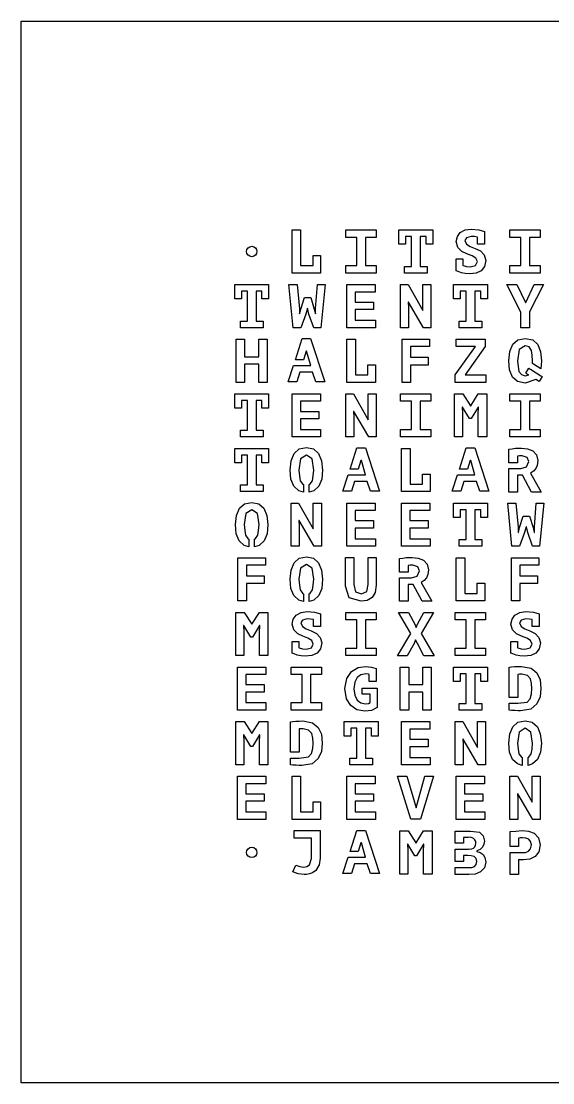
# Model space of a CAD drawing. Extents: x 8 to 20.8, y 5.7 to 18.5.
# Drawn here: x 8.02 to 14.4, y 5.72 to 18.47 of the extents above; entities that cross this region are included whole.
import ezdxf

# ---------------------------------------------------------------- set-up
doc = ezdxf.new("R2010")
doc.units = 0
doc.layers.add('LETTERS', color=5, linetype='CONTINUOUS')

msp = doc.modelspace()

# ---------------------------------------------------------------- linework, layer by layer
at = {"layer": 'LETTERS'}
for p, q in [((8.024, 8.815), (8.024, 18.471)), ((8.024, 18.471), (20.774, 18.471)), ((11.275, 15.445), (11.275, 15.964)), ((11.275, 15.964), (11.377, 15.964)), ((11.377, 15.964), (11.377, 15.535)), ((11.92, 15.874), (11.92, 15.964)), ((11.92, 15.964), (12.285, 15.964)), ((12.285, 15.964), (12.285, 15.874)), ((12.555, 15.791), (12.555, 15.964)), ((12.555, 15.964), (12.962, 15.964)), ((12.962, 15.964), (12.962, 15.791)), ((13.293, 15.932), (13.351, 15.964)), ((13.351, 15.964), (13.424, 15.973)), ((13.424, 15.973), (13.514, 15.967)), ((13.514, 15.967), (13.584, 15.944)), ((13.584, 15.944), (13.584, 15.794)), ((13.889, 15.874), (13.889, 15.964)), ((13.889, 15.964), (14.253, 15.964)), ((14.253, 15.964), (14.253, 15.874)), ((12.051, 15.874), (11.92, 15.874)), ((12.051, 15.535), (12.051, 15.874)), ((12.285, 15.874), (12.154, 15.874)), ((12.154, 15.874), (12.154, 15.535)), ((12.709, 15.884), (12.635, 15.884)), ((12.635, 15.884), (12.635, 15.791)), ((12.709, 15.525), (12.709, 15.884)), ((12.882, 15.884), (12.811, 15.884)), ((12.811, 15.884), (12.811, 15.525)), ((12.882, 15.791), (12.882, 15.884)), ((13.245, 15.823), (13.258, 15.884)), ((13.264, 15.753), (13.245, 15.823)), ((13.258, 15.884), (13.293, 15.932)), ((13.367, 15.871), (13.348, 15.836)), ((13.348, 15.836), (13.367, 15.794)), ((13.424, 15.887), (13.367, 15.871)), ((13.463, 15.884), (13.424, 15.887)), ((13.498, 15.877), (13.463, 15.884)), ((13.501, 15.877), (13.498, 15.877)), ((13.501, 15.794), (13.501, 15.877)), ((14.02, 15.874), (13.889, 15.874)), ((14.02, 15.535), (14.02, 15.874)), ((14.253, 15.874), (14.122, 15.874)), ((14.122, 15.874), (14.122, 15.535)), ((12.635, 15.791), (12.555, 15.791)), ((12.962, 15.791), (12.882, 15.791)), ((13.312, 15.705), (13.264, 15.753)), ((13.373, 15.676), (13.312, 15.705)), ((13.367, 15.794), (13.412, 15.765)), ((13.412, 15.765), (13.472, 15.74)), ((13.472, 15.74), (13.536, 15.711)), ((13.584, 15.794), (13.501, 15.794)), ((13.536, 15.711), (13.581, 15.663)), ((11.528, 15.535), (11.528, 15.657)), ((11.528, 15.657), (11.617, 15.657)), ((11.617, 15.657), (11.617, 15.445)), ((13.245, 15.474), (13.245, 15.615)), ((13.245, 15.615), (13.325, 15.615)), ((13.325, 15.615), (13.325, 15.541)), ((13.434, 15.653), (13.373, 15.676)), ((13.479, 15.625), (13.434, 15.653)), ((13.476, 15.538), (13.498, 15.583)), ((13.498, 15.583), (13.479, 15.625)), ((13.581, 15.663), (13.6, 15.596)), ((13.6, 15.596), (13.584, 15.525)), ((11.617, 15.445), (11.275, 15.445)), ((11.377, 15.535), (11.528, 15.535)), ((11.92, 15.445), (11.92, 15.535)), ((11.92, 15.535), (12.051, 15.535)), ((12.285, 15.445), (11.92, 15.445)), ((12.154, 15.535), (12.285, 15.535)), ((12.285, 15.535), (12.285, 15.445)), ((12.623, 15.445), (12.623, 15.525)), ((12.623, 15.525), (12.709, 15.525)), ((12.895, 15.445), (12.623, 15.445)), ((12.811, 15.525), (12.895, 15.525)), ((12.895, 15.525), (12.895, 15.445)), ((13.268, 15.465), (13.245, 15.474)), ((13.306, 15.449), (13.268, 15.465)), ((13.351, 15.442), (13.306, 15.449)), ((13.325, 15.541), (13.328, 15.538)), ((13.328, 15.538), (13.367, 15.525)), ((13.402, 15.436), (13.351, 15.442)), ((13.367, 15.525), (13.412, 15.522)), ((13.482, 15.445), (13.402, 15.436)), ((13.412, 15.522), (13.476, 15.538)), ((13.543, 15.474), (13.482, 15.445)), ((13.584, 15.525), (13.543, 15.474)), ((13.889, 15.445), (13.889, 15.535)), ((13.889, 15.535), (14.02, 15.535)), ((14.253, 15.445), (13.889, 15.445)), ((14.122, 15.535), (14.253, 15.535)), ((14.253, 15.535), (14.253, 15.445)), ((10.587, 15.135), (10.587, 15.307)), ((10.587, 15.307), (10.993, 15.307)), ((10.993, 15.307), (10.993, 15.135)), ((11.288, 14.789), (11.237, 15.307)), ((11.237, 15.307), (11.336, 15.307)), ((11.336, 15.307), (11.362, 15.016)), ((11.557, 15.02), (11.579, 15.307)), ((11.579, 15.307), (11.672, 15.307)), ((11.672, 15.307), (11.618, 14.789)), ((11.931, 14.789), (11.931, 15.307)), ((11.931, 15.307), (12.27, 15.307)), ((12.27, 15.307), (12.27, 15.218)), ((12.576, 15.307), (12.666, 15.307)), ((12.576, 14.789), (12.576, 15.307)), ((12.666, 15.307), (12.842, 14.996)), ((12.842, 15.052), (12.842, 15.307)), ((12.842, 15.307), (12.941, 15.307)), ((12.941, 15.307), (12.941, 14.789)), ((13.212, 15.135), (13.212, 15.307)), ((13.212, 15.307), (13.618, 15.307)), ((13.618, 15.307), (13.618, 15.135)), ((14.021, 14.978), (13.852, 15.307)), ((13.852, 15.307), (13.973, 15.307)), ((13.973, 15.307), (14.076, 15.093)), ((14.079, 15.093), (14.181, 15.307)), ((14.29, 15.307), (14.124, 14.981)), ((14.181, 15.307), (14.29, 15.307)), ((10.74, 15.228), (10.667, 15.228)), ((10.667, 15.228), (10.667, 15.135)), ((10.74, 14.869), (10.74, 15.228)), ((10.913, 15.228), (10.843, 15.228)), ((10.843, 15.228), (10.843, 14.869)), ((10.913, 15.135), (10.913, 15.228)), ((12.27, 15.218), (12.03, 15.218)), ((12.03, 15.218), (12.03, 15.096)), ((13.365, 15.228), (13.292, 15.228)), ((13.292, 15.228), (13.292, 15.135)), ((13.365, 14.869), (13.365, 15.228)), ((13.538, 15.228), (13.468, 15.228)), ((13.468, 15.228), (13.468, 14.869)), ((13.538, 15.135), (13.538, 15.228)), ((10.667, 15.135), (10.587, 15.135)), ((10.993, 15.135), (10.913, 15.135)), ((11.378, 15.013), (11.423, 15.151)), ((11.423, 15.151), (11.499, 15.151)), ((11.499, 15.151), (11.541, 15.013)), ((12.03, 15.096), (12.251, 15.096)), ((12.251, 15.096), (12.251, 15.007)), ((12.672, 15.096), (12.669, 15.096)), ((12.669, 15.096), (12.672, 15.032)), ((12.851, 14.789), (12.672, 15.096)), ((12.842, 14.996), (12.842, 15.052)), ((13.292, 15.135), (13.212, 15.135)), ((13.618, 15.135), (13.538, 15.135)), ((14.076, 15.093), (14.079, 15.093)), ((11.362, 15.016), (11.362, 14.956)), ((11.362, 14.956), (11.365, 14.956)), ((11.365, 14.956), (11.378, 15.013)), ((11.439, 14.952), (11.378, 14.789)), ((11.458, 15.023), (11.439, 14.952)), ((11.461, 15.023), (11.458, 15.023)), ((11.477, 14.952), (11.461, 15.023)), ((11.535, 14.789), (11.477, 14.952)), ((11.541, 15.013), (11.554, 14.956)), ((11.554, 14.956), (11.557, 14.956)), ((11.557, 14.956), (11.557, 15.02)), ((12.251, 15.007), (12.03, 15.007)), ((12.03, 15.007), (12.03, 14.879)), ((12.672, 15.032), (12.672, 14.789)), ((14.021, 14.789), (14.021, 14.978)), ((14.124, 14.981), (14.124, 14.789)), ((10.654, 14.789), (10.654, 14.869)), ((10.654, 14.869), (10.74, 14.869)), ((10.843, 14.869), (10.926, 14.869)), ((10.926, 14.869), (10.926, 14.789)), ((12.03, 14.879), (12.274, 14.879)), ((12.274, 14.879), (12.274, 14.789)), ((13.279, 14.789), (13.279, 14.869)), ((13.279, 14.869), (13.365, 14.869)), ((13.468, 14.869), (13.551, 14.869)), ((13.551, 14.869), (13.551, 14.789)), ((10.926, 14.789), (10.654, 14.789)), ((11.378, 14.789), (11.288, 14.789)), ((11.618, 14.789), (11.535, 14.789)), ((12.274, 14.789), (11.931, 14.789)), ((12.672, 14.789), (12.576, 14.789)), ((12.941, 14.789), (12.851, 14.789)), ((13.551, 14.789), (13.279, 14.789)), ((14.124, 14.789), (14.021, 14.789)), ((10.603, 14.133), (10.603, 14.651)), ((10.603, 14.651), (10.705, 14.651)), ((10.705, 14.651), (10.705, 14.44)), ((10.875, 14.44), (10.875, 14.651)), ((10.875, 14.651), (10.974, 14.651)), ((10.974, 14.651), (10.974, 14.133)), ((11.314, 14.405), (11.395, 14.658)), ((11.395, 14.658), (11.497, 14.658)), ((11.497, 14.658), (11.667, 14.14)), ((11.931, 14.133), (11.931, 14.651)), ((11.931, 14.651), (12.034, 14.651)), ((12.034, 14.651), (12.034, 14.223)), ((12.594, 14.133), (12.594, 14.651)), ((12.594, 14.651), (12.923, 14.651)), ((12.923, 14.562), (12.696, 14.562)), ((12.696, 14.562), (12.696, 14.434)), ((12.923, 14.651), (12.923, 14.562)), ((13.231, 14.223), (13.474, 14.562)), ((13.244, 14.562), (13.244, 14.651)), ((13.244, 14.651), (13.592, 14.651)), ((13.474, 14.562), (13.244, 14.562)), ((13.592, 14.562), (13.352, 14.223)), ((13.592, 14.651), (13.592, 14.562)), ((13.889, 14.504), (13.924, 14.591)), ((13.924, 14.591), (13.985, 14.645)), ((13.985, 14.645), (14.071, 14.661)), ((14.071, 14.571), (14.001, 14.527)), ((14.071, 14.661), (14.164, 14.642)), ((14.119, 14.559), (14.071, 14.571)), ((14.148, 14.517), (14.119, 14.559)), ((14.164, 14.642), (14.224, 14.587)), ((14.224, 14.587), (14.256, 14.501)), ((10.705, 14.44), (10.875, 14.44)), ((11.443, 14.507), (11.411, 14.405)), ((11.449, 14.507), (11.443, 14.507)), ((11.501, 14.335), (11.449, 14.507)), ((12.696, 14.434), (12.907, 14.434)), ((12.907, 14.434), (12.907, 14.341)), ((13.876, 14.392), (13.889, 14.504)), ((14.001, 14.527), (13.981, 14.392)), ((14.157, 14.459), (14.148, 14.517)), ((14.16, 14.392), (14.157, 14.459)), ((14.256, 14.501), (14.269, 14.392)), ((10.875, 14.351), (10.705, 14.351)), ((10.705, 14.351), (10.705, 14.133)), ((10.875, 14.133), (10.875, 14.351)), ((11.229, 14.14), (11.291, 14.335)), ((11.291, 14.335), (11.389, 14.335)), ((11.411, 14.405), (11.314, 14.405)), ((11.389, 14.335), (11.501, 14.335)), ((12.184, 14.223), (12.184, 14.344)), ((12.184, 14.344), (12.274, 14.344)), ((12.274, 14.344), (12.274, 14.133)), ((12.907, 14.341), (12.696, 14.341)), ((12.696, 14.341), (12.696, 14.133)), ((13.885, 14.283), (13.876, 14.392)), ((13.921, 14.197), (13.885, 14.283)), ((13.981, 14.392), (13.988, 14.322)), ((13.988, 14.322), (13.997, 14.264)), ((14.079, 14.243), (14.117, 14.303)), ((14.117, 14.303), (14.125, 14.297)), ((14.125, 14.297), (14.134, 14.292)), ((14.134, 14.292), (14.259, 14.213)), ((14.16, 14.358), (14.16, 14.392)), ((14.171, 14.351), (14.16, 14.358)), ((14.261, 14.295), (14.171, 14.351)), ((14.269, 14.392), (14.261, 14.295)), ((11.366, 14.255), (11.331, 14.14)), ((11.52, 14.255), (11.366, 14.255)), ((11.558, 14.14), (11.52, 14.255)), ((12.034, 14.223), (12.184, 14.223)), ((13.231, 14.133), (13.231, 14.223)), ((13.352, 14.223), (13.599, 14.223)), ((13.599, 14.223), (13.599, 14.133)), ((13.981, 14.143), (13.921, 14.197)), ((13.997, 14.264), (14.026, 14.226)), ((14.026, 14.226), (14.071, 14.213)), ((14.071, 14.213), (14.114, 14.222)), ((14.199, 14.168), (14.071, 14.124)), ((14.088, 14.238), (14.079, 14.243)), ((14.096, 14.233), (14.088, 14.238)), ((14.114, 14.222), (14.096, 14.233)), ((14.221, 14.154), (14.199, 14.168)), ((14.23, 14.149), (14.221, 14.154)), ((14.276, 14.202), (14.238, 14.143)), ((14.259, 14.213), (14.267, 14.208)), ((14.267, 14.208), (14.276, 14.202)), ((10.705, 14.133), (10.603, 14.133)), ((10.974, 14.133), (10.875, 14.133)), ((11.331, 14.14), (11.229, 14.14)), ((11.667, 14.14), (11.558, 14.14)), ((12.274, 14.133), (11.931, 14.133)), ((12.696, 14.133), (12.594, 14.133)), ((13.599, 14.133), (13.231, 14.133)), ((14.071, 14.124), (13.981, 14.143)), ((14.238, 14.143), (14.23, 14.149)), ((10.587, 13.822), (10.587, 13.995)), ((10.587, 13.995), (10.993, 13.995)), ((10.74, 13.915), (10.667, 13.915)), ((10.667, 13.915), (10.667, 13.822)), ((10.74, 13.557), (10.74, 13.915)), ((10.913, 13.915), (10.843, 13.915)), ((10.843, 13.915), (10.843, 13.557)), ((10.913, 13.822), (10.913, 13.915)), ((10.993, 13.995), (10.993, 13.822)), ((11.275, 13.477), (11.275, 13.995)), ((11.275, 13.995), (11.614, 13.995)), ((11.614, 13.906), (11.374, 13.906)), ((11.374, 13.906), (11.374, 13.784)), ((11.614, 13.995), (11.614, 13.906)), ((11.92, 13.995), (12.01, 13.995)), ((11.92, 13.477), (11.92, 13.995)), ((12.01, 13.995), (12.186, 13.684)), ((12.186, 13.739), (12.186, 13.995)), ((12.186, 13.995), (12.285, 13.995)), ((12.285, 13.995), (12.285, 13.477)), ((12.576, 13.906), (12.576, 13.995)), ((12.576, 13.995), (12.941, 13.995)), ((12.707, 13.906), (12.576, 13.906)), ((12.707, 13.566), (12.707, 13.906)), ((12.941, 13.906), (12.81, 13.906)), ((12.81, 13.906), (12.81, 13.566)), ((12.941, 13.995), (12.941, 13.906)), ((13.223, 13.477), (13.223, 13.995)), ((13.223, 13.995), (13.325, 13.995)), ((13.325, 13.995), (13.415, 13.851)), ((13.418, 13.851), (13.508, 13.995)), ((13.508, 13.995), (13.61, 13.995)), ((13.61, 13.995), (13.61, 13.477)), ((13.889, 13.906), (13.889, 13.995)), ((13.889, 13.995), (14.253, 13.995)), ((14.02, 13.906), (13.889, 13.906)), ((14.02, 13.566), (14.02, 13.906)), ((14.253, 13.906), (14.122, 13.906)), ((14.122, 13.906), (14.122, 13.566)), ((14.253, 13.995), (14.253, 13.906)), ((10.667, 13.822), (10.587, 13.822)), ((10.993, 13.822), (10.913, 13.822)), ((11.374, 13.784), (11.595, 13.784)), ((11.595, 13.784), (11.595, 13.694)), ((12.016, 13.784), (12.013, 13.784)), ((12.013, 13.784), (12.016, 13.72)), ((12.195, 13.477), (12.016, 13.784)), ((13.319, 13.835), (13.316, 13.835)), ((13.316, 13.835), (13.319, 13.762)), ((13.405, 13.698), (13.319, 13.835)), ((13.415, 13.851), (13.418, 13.851)), ((13.508, 13.835), (13.424, 13.698)), ((13.508, 13.752), (13.511, 13.835)), ((13.511, 13.835), (13.508, 13.835)), ((11.595, 13.694), (11.374, 13.694)), ((11.374, 13.694), (11.374, 13.566)), ((12.016, 13.72), (12.016, 13.477)), ((12.186, 13.684), (12.186, 13.739)), ((13.319, 13.762), (13.319, 13.477)), ((13.424, 13.698), (13.405, 13.698)), ((13.508, 13.477), (13.508, 13.752)), ((10.654, 13.477), (10.654, 13.557)), ((10.654, 13.557), (10.74, 13.557)), ((10.843, 13.557), (10.926, 13.557)), ((10.926, 13.557), (10.926, 13.477)), ((11.374, 13.566), (11.617, 13.566)), ((11.617, 13.566), (11.617, 13.477)), ((12.576, 13.477), (12.576, 13.566)), ((12.576, 13.566), (12.707, 13.566)), ((12.81, 13.566), (12.941, 13.566)), ((12.941, 13.566), (12.941, 13.477)), ((13.889, 13.477), (13.889, 13.566)), ((13.889, 13.566), (14.02, 13.566)), ((14.122, 13.566), (14.253, 13.566)), ((14.253, 13.566), (14.253, 13.477)), ((10.926, 13.477), (10.654, 13.477)), ((11.617, 13.477), (11.275, 13.477)), ((12.016, 13.477), (11.92, 13.477)), ((12.285, 13.477), (12.195, 13.477)), ((12.941, 13.477), (12.576, 13.477)), ((13.319, 13.477), (13.223, 13.477)), ((13.61, 13.477), (13.508, 13.477)), ((14.253, 13.477), (13.889, 13.477)), ((10.587, 13.166), (10.587, 13.339)), ((10.587, 13.339), (10.993, 13.339)), ((10.993, 13.339), (10.993, 13.166)), ((11.264, 13.192), (11.299, 13.278)), ((11.299, 13.278), (11.36, 13.333)), ((11.36, 13.333), (11.446, 13.349)), ((11.446, 13.349), (11.533, 13.333)), ((11.533, 13.333), (11.593, 13.278)), ((11.593, 13.278), (11.629, 13.192)), ((11.97, 13.092), (12.051, 13.345)), ((12.051, 13.345), (12.154, 13.345)), ((12.154, 13.345), (12.323, 12.827)), ((12.587, 12.821), (12.587, 13.339)), ((12.587, 13.339), (12.69, 13.339)), ((12.69, 13.339), (12.69, 12.91)), ((13.282, 13.092), (13.364, 13.345)), ((13.364, 13.345), (13.466, 13.345)), ((13.466, 13.345), (13.635, 12.827)), ((13.877, 13.331), (13.916, 13.334)), ((13.877, 13.167), (13.877, 13.331)), ((13.916, 13.334), (13.954, 13.341)), ((13.954, 13.341), (13.993, 13.341)), ((13.993, 13.341), (14.028, 13.344)), ((14.028, 13.344), (14.098, 13.334)), ((14.098, 13.334), (14.162, 13.312)), ((14.162, 13.312), (14.207, 13.264)), ((14.207, 13.264), (14.223, 13.193)), ((10.667, 13.166), (10.587, 13.166)), ((10.74, 13.259), (10.667, 13.259)), ((10.667, 13.259), (10.667, 13.166)), ((10.74, 12.901), (10.74, 13.259)), ((10.913, 13.259), (10.843, 13.259)), ((10.843, 13.259), (10.843, 12.901)), ((10.913, 13.166), (10.913, 13.259)), ((10.993, 13.166), (10.913, 13.166)), ((11.251, 13.08), (11.264, 13.192)), ((11.376, 13.214), (11.357, 13.08)), ((11.446, 13.259), (11.376, 13.214)), ((11.517, 13.214), (11.446, 13.259)), ((11.536, 13.08), (11.517, 13.214)), ((11.629, 13.192), (11.641, 13.08)), ((12.099, 13.195), (12.067, 13.092)), ((12.106, 13.195), (12.099, 13.195)), ((12.157, 13.022), (12.106, 13.195)), ((13.412, 13.195), (13.379, 13.092)), ((13.418, 13.195), (13.412, 13.195)), ((13.469, 13.022), (13.418, 13.195)), ((13.98, 13.167), (13.877, 13.167)), ((14.005, 13.251), (13.98, 13.248)), ((13.98, 13.248), (13.98, 13.167)), ((14.034, 13.251), (14.005, 13.251)), ((14.095, 13.232), (14.034, 13.251)), ((14.089, 13.117), (14.117, 13.181)), ((14.117, 13.181), (14.095, 13.232)), ((14.216, 13.136), (14.2, 13.097)), ((14.223, 13.193), (14.216, 13.136)), ((11.261, 12.971), (11.251, 13.08)), ((11.357, 13.08), (11.363, 13.009)), ((11.363, 13.009), (11.373, 12.952)), ((11.52, 12.952), (11.529, 13.009)), ((11.529, 13.009), (11.536, 13.08)), ((11.641, 13.08), (11.632, 12.971)), ((11.885, 12.827), (11.948, 13.022)), ((11.948, 13.022), (12.045, 13.022)), ((12.067, 13.092), (11.97, 13.092)), ((12.045, 13.022), (12.157, 13.022)), ((12.84, 12.91), (12.84, 13.032)), ((12.84, 13.032), (12.93, 13.032)), ((12.93, 13.032), (12.93, 12.821)), ((13.197, 12.827), (13.26, 13.022)), ((13.26, 13.022), (13.357, 13.022)), ((13.379, 13.092), (13.282, 13.092)), ((13.357, 13.022), (13.469, 13.022)), ((13.877, 12.816), (13.877, 13.097)), ((13.877, 13.097), (13.98, 13.097)), ((13.98, 13.097), (14.021, 13.097)), ((14.041, 13.017), (13.98, 13.017)), ((13.98, 13.017), (13.98, 12.816)), ((14.021, 13.097), (14.089, 13.117)), ((14.146, 12.816), (14.041, 13.017)), ((14.172, 13.065), (14.136, 13.043)), ((14.136, 13.043), (14.264, 12.816)), ((14.2, 13.097), (14.172, 13.065)), ((10.654, 12.821), (10.654, 12.901)), ((10.654, 12.901), (10.74, 12.901)), ((10.843, 12.901), (10.926, 12.901)), ((10.926, 12.901), (10.926, 12.821)), ((11.296, 12.885), (11.261, 12.971)), ((11.357, 12.83), (11.296, 12.885)), ((11.373, 12.952), (11.401, 12.914)), ((11.401, 12.914), (11.411, 12.907)), ((11.411, 12.907), (11.411, 12.814)), ((11.481, 12.907), (11.491, 12.914)), ((11.481, 12.814), (11.481, 12.907)), ((11.491, 12.914), (11.52, 12.952)), ((11.597, 12.885), (11.536, 12.83)), ((11.632, 12.971), (11.597, 12.885)), ((12.022, 12.942), (11.987, 12.827)), ((12.176, 12.942), (12.022, 12.942)), ((12.214, 12.827), (12.176, 12.942)), ((12.69, 12.91), (12.84, 12.91)), ((13.335, 12.942), (13.3, 12.827)), ((13.488, 12.942), (13.335, 12.942)), ((13.527, 12.827), (13.488, 12.942)), ((10.926, 12.821), (10.654, 12.821)), ((11.411, 12.814), (11.357, 12.83)), ((11.536, 12.83), (11.481, 12.814)), ((11.987, 12.827), (11.885, 12.827)), ((12.323, 12.827), (12.214, 12.827)), ((12.93, 12.821), (12.587, 12.821)), ((13.3, 12.827), (13.197, 12.827)), ((13.635, 12.827), (13.527, 12.827)), ((13.98, 12.816), (13.877, 12.816)), ((14.264, 12.816), (14.146, 12.816)), ((10.643, 12.622), (10.704, 12.676)), ((10.704, 12.676), (10.79, 12.692)), ((10.79, 12.692), (10.876, 12.676)), ((10.876, 12.676), (10.937, 12.622)), ((11.264, 12.683), (11.353, 12.683)), ((11.264, 12.165), (11.264, 12.683)), ((11.353, 12.683), (11.529, 12.372)), ((11.529, 12.427), (11.529, 12.683)), ((11.529, 12.683), (11.629, 12.683)), ((11.629, 12.683), (11.629, 12.165)), ((11.931, 12.165), (11.931, 12.683)), ((11.931, 12.683), (12.27, 12.683)), ((12.27, 12.683), (12.27, 12.593)), ((12.587, 12.165), (12.587, 12.683)), ((12.587, 12.683), (12.927, 12.683)), ((12.927, 12.683), (12.927, 12.593)), ((13.212, 12.51), (13.212, 12.683)), ((13.212, 12.683), (13.618, 12.683)), ((13.618, 12.683), (13.618, 12.51)), ((13.913, 12.165), (13.862, 12.683)), ((13.862, 12.683), (13.961, 12.683)), ((13.961, 12.683), (13.987, 12.392)), ((14.182, 12.395), (14.204, 12.683)), ((14.204, 12.683), (14.297, 12.683)), ((14.297, 12.683), (14.242, 12.165)), ((10.595, 12.424), (10.608, 12.536)), ((10.608, 12.536), (10.643, 12.622)), ((10.72, 12.558), (10.701, 12.424)), ((10.79, 12.603), (10.72, 12.558)), ((10.86, 12.558), (10.79, 12.603)), ((10.88, 12.424), (10.86, 12.558)), ((10.937, 12.622), (10.972, 12.536)), ((10.972, 12.536), (10.985, 12.424)), ((12.27, 12.593), (12.03, 12.593)), ((12.03, 12.593), (12.03, 12.472)), ((12.927, 12.593), (12.687, 12.593)), ((12.687, 12.593), (12.687, 12.472)), ((13.292, 12.51), (13.212, 12.51)), ((13.365, 12.603), (13.292, 12.603)), ((13.292, 12.603), (13.292, 12.51)), ((13.365, 12.245), (13.365, 12.603)), ((13.538, 12.603), (13.468, 12.603)), ((13.468, 12.603), (13.468, 12.245)), ((13.538, 12.51), (13.538, 12.603)), ((13.618, 12.51), (13.538, 12.51)), ((14.003, 12.389), (14.047, 12.526)), ((14.047, 12.526), (14.124, 12.526)), ((14.124, 12.526), (14.166, 12.389)), ((10.605, 12.315), (10.595, 12.424)), ((10.701, 12.424), (10.707, 12.353)), ((10.873, 12.353), (10.88, 12.424)), ((10.985, 12.424), (10.976, 12.315)), ((11.36, 12.472), (11.357, 12.472)), ((11.357, 12.472), (11.36, 12.408)), ((11.539, 12.165), (11.36, 12.472)), ((11.36, 12.408), (11.36, 12.165)), ((11.529, 12.372), (11.529, 12.427)), ((12.03, 12.472), (12.251, 12.472)), ((12.251, 12.382), (12.03, 12.382)), ((12.03, 12.382), (12.03, 12.254)), ((12.251, 12.472), (12.251, 12.382)), ((12.687, 12.472), (12.907, 12.472)), ((12.907, 12.382), (12.687, 12.382)), ((12.687, 12.382), (12.687, 12.254)), ((12.907, 12.472), (12.907, 12.382)), ((13.987, 12.392), (13.987, 12.331)), ((13.99, 12.331), (14.003, 12.389)), ((14.083, 12.398), (14.063, 12.328)), ((14.086, 12.398), (14.083, 12.398)), ((14.102, 12.328), (14.086, 12.398)), ((14.166, 12.389), (14.178, 12.331)), ((14.182, 12.331), (14.182, 12.395)), ((10.64, 12.229), (10.605, 12.315)), ((10.707, 12.353), (10.716, 12.296)), ((10.716, 12.296), (10.745, 12.257)), ((10.745, 12.257), (10.755, 12.251)), ((10.755, 12.251), (10.755, 12.157)), ((10.825, 12.251), (10.835, 12.257)), ((10.825, 12.157), (10.825, 12.251)), ((10.835, 12.257), (10.864, 12.296)), ((10.864, 12.296), (10.873, 12.353)), ((10.976, 12.315), (10.94, 12.229)), ((12.03, 12.254), (12.274, 12.254)), ((12.274, 12.254), (12.274, 12.165)), ((12.687, 12.254), (12.93, 12.254)), ((12.93, 12.254), (12.93, 12.165)), ((13.279, 12.165), (13.279, 12.245)), ((13.279, 12.245), (13.365, 12.245)), ((13.468, 12.245), (13.551, 12.245)), ((13.551, 12.245), (13.551, 12.165)), ((13.987, 12.331), (13.99, 12.331)), ((14.063, 12.328), (14.003, 12.165)), ((14.159, 12.165), (14.102, 12.328)), ((14.178, 12.331), (14.182, 12.331)), ((10.701, 12.174), (10.64, 12.229)), ((10.755, 12.157), (10.701, 12.174)), ((10.88, 12.174), (10.825, 12.157)), ((10.94, 12.229), (10.88, 12.174)), ((11.36, 12.165), (11.264, 12.165)), ((11.629, 12.165), (11.539, 12.165)), ((12.274, 12.165), (11.931, 12.165)), ((12.93, 12.165), (12.587, 12.165)), ((13.551, 12.165), (13.279, 12.165)), ((14.003, 12.165), (13.913, 12.165)), ((14.242, 12.165), (14.159, 12.165)), ((10.625, 11.508), (10.625, 12.027)), ((10.625, 12.027), (10.955, 12.027)), ((10.955, 12.027), (10.955, 11.937)), ((11.299, 11.966), (11.36, 12.02)), ((11.36, 12.02), (11.446, 12.036)), ((11.446, 12.036), (11.533, 12.02)), ((11.533, 12.02), (11.593, 11.966)), ((11.914, 11.684), (11.914, 12.03)), ((11.914, 12.03), (12.016, 12.03)), ((12.016, 12.03), (12.016, 11.704)), ((12.189, 11.704), (12.189, 12.03)), ((12.189, 12.03), (12.285, 12.03)), ((12.285, 12.03), (12.285, 11.697)), ((12.565, 12.019), (12.603, 12.022)), ((12.565, 11.855), (12.565, 12.019)), ((12.603, 12.022), (12.642, 12.028)), ((12.642, 12.028), (12.68, 12.028)), ((12.68, 12.028), (12.715, 12.031)), ((12.715, 12.031), (12.786, 12.022)), ((12.786, 12.022), (12.85, 11.999)), ((12.85, 11.999), (12.895, 11.951)), ((13.244, 11.508), (13.244, 12.027)), ((13.244, 12.027), (13.346, 12.027)), ((13.346, 12.027), (13.346, 11.598)), ((13.906, 11.508), (13.906, 12.027)), ((13.906, 12.027), (14.236, 12.027)), ((14.236, 12.027), (14.236, 11.937)), ((10.955, 11.937), (10.728, 11.937)), ((10.728, 11.937), (10.728, 11.809)), ((11.251, 11.768), (11.264, 11.879)), ((11.264, 11.879), (11.299, 11.966)), ((11.376, 11.902), (11.357, 11.768)), ((11.446, 11.947), (11.376, 11.902)), ((11.517, 11.902), (11.446, 11.947)), ((11.536, 11.768), (11.517, 11.902)), ((11.593, 11.966), (11.629, 11.879)), ((11.629, 11.879), (11.641, 11.768)), ((12.693, 11.939), (12.667, 11.935)), ((12.667, 11.935), (12.667, 11.855)), ((12.722, 11.939), (12.693, 11.939)), ((12.783, 11.919), (12.722, 11.939)), ((12.776, 11.804), (12.805, 11.868)), ((12.805, 11.868), (12.783, 11.919)), ((12.895, 11.951), (12.911, 11.881)), ((12.911, 11.881), (12.904, 11.824)), ((14.236, 11.937), (14.009, 11.937)), ((14.009, 11.937), (14.009, 11.809)), ((10.728, 11.809), (10.939, 11.809)), ((10.939, 11.809), (10.939, 11.716)), ((11.261, 11.659), (11.251, 11.768)), ((11.357, 11.768), (11.363, 11.697)), ((11.529, 11.697), (11.536, 11.768)), ((11.641, 11.768), (11.632, 11.659)), ((12.667, 11.855), (12.565, 11.855)), ((12.565, 11.504), (12.565, 11.785)), ((12.565, 11.785), (12.667, 11.785)), ((12.667, 11.785), (12.709, 11.785)), ((12.709, 11.785), (12.776, 11.804)), ((12.859, 11.753), (12.824, 11.731)), ((12.824, 11.731), (12.952, 11.504)), ((12.888, 11.785), (12.859, 11.753)), ((12.904, 11.824), (12.888, 11.785)), ((14.009, 11.809), (14.22, 11.809)), ((14.22, 11.809), (14.22, 11.716)), ((10.939, 11.716), (10.728, 11.716)), ((10.728, 11.716), (10.728, 11.508)), ((11.296, 11.572), (11.261, 11.659)), ((11.363, 11.697), (11.373, 11.64)), ((11.373, 11.64), (11.401, 11.601)), ((11.491, 11.601), (11.52, 11.64)), ((11.52, 11.64), (11.529, 11.697)), ((11.632, 11.659), (11.597, 11.572)), ((11.958, 11.547), (11.914, 11.684)), ((12.016, 11.704), (12.035, 11.617)), ((12.035, 11.617), (12.106, 11.592)), ((12.106, 11.592), (12.17, 11.62)), ((12.17, 11.62), (12.189, 11.704)), ((12.272, 11.611), (12.234, 11.55)), ((12.285, 11.697), (12.272, 11.611)), ((12.728, 11.705), (12.667, 11.705)), ((12.667, 11.705), (12.667, 11.504)), ((12.834, 11.504), (12.728, 11.705)), ((13.496, 11.598), (13.496, 11.72)), ((13.496, 11.72), (13.586, 11.72)), ((13.586, 11.72), (13.586, 11.508)), ((14.22, 11.716), (14.009, 11.716)), ((14.009, 11.716), (14.009, 11.508)), ((10.728, 11.508), (10.625, 11.508)), ((11.357, 11.518), (11.296, 11.572)), ((11.411, 11.501), (11.357, 11.518)), ((11.401, 11.601), (11.411, 11.594)), ((11.411, 11.594), (11.411, 11.501)), ((11.481, 11.594), (11.491, 11.601)), ((11.481, 11.501), (11.481, 11.594)), ((11.536, 11.518), (11.481, 11.501)), ((11.597, 11.572), (11.536, 11.518)), ((12.102, 11.505), (11.958, 11.547)), ((12.176, 11.512), (12.102, 11.505)), ((12.234, 11.55), (12.176, 11.512)), ((12.667, 11.504), (12.565, 11.504)), ((12.952, 11.504), (12.834, 11.504)), ((13.586, 11.508), (13.244, 11.508)), ((13.346, 11.598), (13.496, 11.598)), ((14.009, 11.508), (13.906, 11.508)), ((10.598, 10.852), (10.598, 11.37)), ((10.598, 11.37), (10.701, 11.37)), ((10.701, 11.37), (10.79, 11.227)), ((10.793, 11.227), (10.883, 11.37)), ((10.883, 11.37), (10.985, 11.37)), ((10.985, 11.37), (10.985, 10.852)), ((11.325, 11.338), (11.382, 11.37)), ((11.382, 11.37), (11.456, 11.38)), ((11.456, 11.38), (11.545, 11.374)), ((11.545, 11.374), (11.616, 11.351)), ((11.616, 11.351), (11.616, 11.201)), ((11.92, 11.281), (11.92, 11.37)), ((11.92, 11.37), (12.285, 11.37)), ((12.285, 11.37), (12.285, 11.281)), ((12.699, 11.116), (12.552, 11.368)), ((12.552, 11.368), (12.671, 11.368)), ((12.671, 11.368), (12.747, 11.228)), ((12.779, 11.228), (12.856, 11.368)), ((12.971, 11.368), (12.824, 11.116)), ((12.856, 11.368), (12.971, 11.368)), ((13.232, 11.281), (13.232, 11.37)), ((13.232, 11.37), (13.597, 11.37)), ((13.597, 11.37), (13.597, 11.281)), ((13.949, 11.338), (14.007, 11.37)), ((14.007, 11.37), (14.081, 11.38)), ((14.081, 11.38), (14.17, 11.374)), ((14.17, 11.374), (14.24, 11.351)), ((14.24, 11.351), (14.24, 11.201)), ((10.79, 11.227), (10.793, 11.227)), ((11.277, 11.23), (11.289, 11.29)), ((11.296, 11.159), (11.277, 11.23)), ((11.289, 11.29), (11.325, 11.338)), ((11.398, 11.278), (11.379, 11.243)), ((11.379, 11.243), (11.398, 11.201)), ((11.456, 11.294), (11.398, 11.278)), ((11.494, 11.29), (11.456, 11.294)), ((11.529, 11.284), (11.494, 11.29)), ((11.533, 11.284), (11.529, 11.284)), ((11.533, 11.201), (11.533, 11.284)), ((12.051, 11.281), (11.92, 11.281)), ((12.051, 10.942), (12.051, 11.281)), ((12.285, 11.281), (12.154, 11.281)), ((12.154, 11.281), (12.154, 10.942)), ((12.747, 11.228), (12.763, 11.189)), ((12.763, 11.189), (12.779, 11.228)), ((13.364, 11.281), (13.232, 11.281)), ((13.364, 10.942), (13.364, 11.281)), ((13.597, 11.281), (13.466, 11.281)), ((13.466, 11.281), (13.466, 10.942)), ((13.901, 11.23), (13.914, 11.29)), ((13.921, 11.159), (13.901, 11.23)), ((13.914, 11.29), (13.949, 11.338)), ((14.023, 11.278), (14.004, 11.243)), ((14.004, 11.243), (14.023, 11.201)), ((14.081, 11.294), (14.023, 11.278)), ((14.119, 11.29), (14.081, 11.294)), ((14.154, 11.284), (14.119, 11.29)), ((14.157, 11.284), (14.154, 11.284)), ((14.157, 11.201), (14.157, 11.284)), ((10.694, 11.211), (10.691, 11.211)), ((10.691, 11.211), (10.694, 11.137)), ((10.78, 11.073), (10.694, 11.211)), ((10.694, 11.137), (10.694, 10.852)), ((10.883, 11.211), (10.8, 11.073)), ((10.883, 11.127), (10.886, 11.211)), ((10.886, 11.211), (10.883, 11.211)), ((10.883, 10.852), (10.883, 11.127)), ((11.344, 11.111), (11.296, 11.159)), ((11.405, 11.083), (11.344, 11.111)), ((11.398, 11.201), (11.443, 11.172)), ((11.443, 11.172), (11.504, 11.147)), ((11.504, 11.147), (11.568, 11.118)), ((11.616, 11.201), (11.533, 11.201)), ((11.568, 11.118), (11.613, 11.07)), ((12.539, 10.85), (12.699, 11.116)), ((12.824, 11.116), (12.978, 10.85)), ((13.969, 11.111), (13.921, 11.159)), ((14.029, 11.083), (13.969, 11.111)), ((14.023, 11.201), (14.068, 11.172)), ((14.068, 11.172), (14.128, 11.147)), ((14.128, 11.147), (14.192, 11.118)), ((14.24, 11.201), (14.157, 11.201)), ((14.192, 11.118), (14.237, 11.07)), ((10.8, 11.073), (10.78, 11.073)), ((11.277, 10.881), (11.277, 11.022)), ((11.277, 11.022), (11.357, 11.022)), ((11.357, 11.022), (11.357, 10.948)), ((11.465, 11.06), (11.405, 11.083)), ((11.51, 11.031), (11.465, 11.06)), ((11.507, 10.945), (11.529, 10.99)), ((11.529, 10.99), (11.51, 11.031)), ((11.613, 11.07), (11.632, 11.003)), ((11.632, 11.003), (11.616, 10.932)), ((12.738, 10.997), (12.655, 10.85)), ((12.757, 11.039), (12.738, 10.997)), ((12.779, 10.997), (12.757, 11.039)), ((12.856, 10.85), (12.779, 10.997)), ((13.901, 10.881), (13.901, 11.022)), ((13.901, 11.022), (13.981, 11.022)), ((13.981, 11.022), (13.981, 10.948)), ((14.09, 11.06), (14.029, 11.083)), ((14.135, 11.031), (14.09, 11.06)), ((14.132, 10.945), (14.154, 10.99)), ((14.154, 10.99), (14.135, 11.031)), ((14.237, 11.07), (14.256, 11.003)), ((14.256, 11.003), (14.24, 10.932)), ((10.694, 10.852), (10.598, 10.852)), ((10.985, 10.852), (10.883, 10.852)), ((11.299, 10.871), (11.277, 10.881)), ((11.337, 10.855), (11.299, 10.871)), ((11.382, 10.849), (11.337, 10.855)), ((11.357, 10.948), (11.36, 10.945)), ((11.36, 10.945), (11.398, 10.932)), ((11.433, 10.843), (11.382, 10.849)), ((11.398, 10.932), (11.443, 10.929)), ((11.513, 10.852), (11.433, 10.843)), ((11.443, 10.929), (11.507, 10.945)), ((11.574, 10.881), (11.513, 10.852)), ((11.616, 10.932), (11.574, 10.881)), ((11.92, 10.852), (11.92, 10.942)), ((11.92, 10.942), (12.051, 10.942)), ((12.285, 10.852), (11.92, 10.852)), ((12.154, 10.942), (12.285, 10.942)), ((12.285, 10.942), (12.285, 10.852)), ((12.655, 10.85), (12.539, 10.85)), ((12.978, 10.85), (12.856, 10.85)), ((13.232, 10.852), (13.232, 10.942)), ((13.232, 10.942), (13.364, 10.942)), ((13.597, 10.852), (13.232, 10.852)), ((13.466, 10.942), (13.597, 10.942)), ((13.597, 10.942), (13.597, 10.852)), ((13.924, 10.871), (13.901, 10.881)), ((13.962, 10.855), (13.924, 10.871)), ((14.007, 10.849), (13.962, 10.855)), ((13.981, 10.948), (13.985, 10.945)), ((13.985, 10.945), (14.023, 10.932)), ((14.058, 10.843), (14.007, 10.849)), ((14.023, 10.932), (14.068, 10.929)), ((14.138, 10.852), (14.058, 10.843)), ((14.068, 10.929), (14.132, 10.945)), ((14.199, 10.881), (14.138, 10.852)), ((14.24, 10.932), (14.199, 10.881)), ((10.619, 10.196), (10.619, 10.714)), ((10.619, 10.714), (10.958, 10.714)), ((10.958, 10.714), (10.958, 10.625)), ((11.264, 10.625), (11.264, 10.714)), ((11.264, 10.714), (11.629, 10.714)), ((11.629, 10.714), (11.629, 10.625)), ((12.069, 10.708), (12.155, 10.721)), ((12.155, 10.721), (12.229, 10.714)), ((12.229, 10.714), (12.283, 10.698)), ((12.571, 10.196), (12.571, 10.714)), ((12.571, 10.714), (12.674, 10.714)), ((12.674, 10.714), (12.674, 10.503)), ((12.843, 10.503), (12.843, 10.714)), ((12.843, 10.714), (12.943, 10.714)), ((12.943, 10.714), (12.943, 10.196)), ((13.212, 10.542), (13.212, 10.714)), ((13.212, 10.714), (13.618, 10.714)), ((13.618, 10.714), (13.618, 10.542)), ((13.881, 10.713), (13.906, 10.716)), ((13.881, 10.348), (13.881, 10.713)), ((13.906, 10.716), (13.945, 10.719)), ((13.945, 10.719), (13.986, 10.719)), ((13.986, 10.719), (14.028, 10.722)), ((14.028, 10.722), (14.143, 10.7)), ((10.958, 10.625), (10.718, 10.625)), ((10.718, 10.625), (10.718, 10.503)), ((11.395, 10.625), (11.264, 10.625)), ((11.395, 10.286), (11.395, 10.625)), ((11.629, 10.625), (11.497, 10.625)), ((11.497, 10.625), (11.497, 10.286)), ((11.931, 10.577), (11.989, 10.66)), ((11.989, 10.66), (12.069, 10.708)), ((12.056, 10.59), (12.027, 10.532)), ((12.101, 10.622), (12.056, 10.59)), ((12.158, 10.631), (12.101, 10.622)), ((12.19, 10.628), (12.158, 10.631)), ((12.2, 10.625), (12.19, 10.628)), ((12.2, 10.542), (12.2, 10.625)), ((12.283, 10.698), (12.283, 10.542)), ((13.365, 10.634), (13.292, 10.634)), ((13.292, 10.634), (13.292, 10.542)), ((13.365, 10.276), (13.365, 10.634)), ((13.538, 10.634), (13.468, 10.634)), ((13.468, 10.634), (13.468, 10.276)), ((13.538, 10.542), (13.538, 10.634)), ((14.005, 10.63), (13.983, 10.626)), ((13.983, 10.626), (13.983, 10.348)), ((14.031, 10.63), (14.005, 10.63)), ((14.098, 10.614), (14.031, 10.63)), ((14.136, 10.572), (14.098, 10.614)), ((14.143, 10.7), (14.213, 10.646)), ((14.213, 10.646), (14.252, 10.562)), ((10.718, 10.503), (10.939, 10.503)), ((10.939, 10.503), (10.939, 10.414)), ((11.909, 10.455), (11.931, 10.577)), ((11.928, 10.334), (11.909, 10.455)), ((12.027, 10.532), (12.014, 10.452)), ((12.117, 10.388), (12.117, 10.462)), ((12.117, 10.462), (12.296, 10.462)), ((12.283, 10.542), (12.2, 10.542)), ((12.296, 10.462), (12.296, 10.228)), ((12.674, 10.503), (12.843, 10.503)), ((13.292, 10.542), (13.212, 10.542)), ((13.618, 10.542), (13.538, 10.542)), ((14.149, 10.518), (14.136, 10.572)), ((14.152, 10.457), (14.149, 10.518)), ((14.149, 10.393), (14.152, 10.457)), ((14.252, 10.562), (14.261, 10.457)), ((14.261, 10.457), (14.252, 10.358)), ((10.939, 10.414), (10.718, 10.414)), ((10.718, 10.414), (10.718, 10.286)), ((11.979, 10.25), (11.928, 10.334)), ((12.014, 10.452), (12.027, 10.375)), ((12.027, 10.375), (12.056, 10.318)), ((12.213, 10.388), (12.117, 10.388)), ((12.213, 10.286), (12.213, 10.388)), ((12.843, 10.414), (12.674, 10.414)), ((12.674, 10.414), (12.674, 10.196)), ((12.843, 10.196), (12.843, 10.414)), ((13.983, 10.348), (13.881, 10.348)), ((14.095, 10.29), (14.133, 10.332)), ((14.133, 10.332), (14.149, 10.393)), ((14.252, 10.358), (14.213, 10.271)), ((10.718, 10.286), (10.961, 10.286)), ((10.961, 10.286), (10.961, 10.196)), ((11.264, 10.196), (11.264, 10.286)), ((11.264, 10.286), (11.395, 10.286)), ((11.497, 10.286), (11.629, 10.286)), ((11.629, 10.286), (11.629, 10.196)), ((12.053, 10.199), (11.979, 10.25)), ((12.056, 10.318), (12.101, 10.282)), ((12.101, 10.282), (12.155, 10.273)), ((12.155, 10.273), (12.19, 10.276)), ((12.19, 10.276), (12.213, 10.286)), ((12.296, 10.228), (12.229, 10.193)), ((13.279, 10.196), (13.279, 10.276)), ((13.279, 10.276), (13.365, 10.276)), ((13.468, 10.276), (13.551, 10.276)), ((13.551, 10.276), (13.551, 10.196)), ((13.881, 10.194), (13.881, 10.278)), ((13.881, 10.278), (13.983, 10.278)), ((13.983, 10.278), (14.095, 10.29)), ((14.14, 10.207), (14.015, 10.188)), ((14.213, 10.271), (14.14, 10.207)), ((10.961, 10.196), (10.619, 10.196)), ((11.629, 10.196), (11.264, 10.196)), ((12.146, 10.183), (12.053, 10.199)), ((12.229, 10.193), (12.146, 10.183)), ((12.674, 10.196), (12.571, 10.196)), ((12.943, 10.196), (12.843, 10.196)), ((13.551, 10.196), (13.279, 10.196)), ((13.909, 10.191), (13.881, 10.194)), ((13.948, 10.191), (13.909, 10.191)), ((13.986, 10.188), (13.948, 10.191)), ((14.015, 10.188), (13.986, 10.188)), ((10.598, 9.54), (10.598, 10.058)), ((10.598, 10.058), (10.701, 10.058)), ((10.701, 10.058), (10.79, 9.914)), ((10.793, 9.914), (10.883, 10.058)), ((10.883, 10.058), (10.985, 10.058)), ((10.985, 10.058), (10.985, 9.54)), ((11.256, 10.057), (11.282, 10.06)), ((11.256, 9.691), (11.256, 10.057)), ((11.282, 10.06), (11.32, 10.063)), ((11.32, 10.063), (11.361, 10.063)), ((11.381, 9.973), (11.358, 9.97)), ((11.358, 9.97), (11.358, 9.691)), ((11.361, 10.063), (11.403, 10.066)), ((11.406, 9.973), (11.381, 9.973)), ((11.403, 10.066), (11.518, 10.044)), ((11.473, 9.957), (11.406, 9.973)), ((11.512, 9.916), (11.473, 9.957)), ((11.518, 10.044), (11.589, 9.989)), ((11.589, 9.989), (11.627, 9.906)), ((11.899, 9.885), (11.899, 10.058)), ((11.899, 10.058), (12.306, 10.058)), ((12.053, 9.978), (11.979, 9.978)), ((11.979, 9.978), (11.979, 9.885)), ((12.053, 9.62), (12.053, 9.978)), ((12.226, 9.978), (12.155, 9.978)), ((12.155, 9.978), (12.155, 9.62)), ((12.226, 9.885), (12.226, 9.978)), ((12.306, 10.058), (12.306, 9.885)), ((12.587, 9.54), (12.587, 10.058)), ((12.587, 10.058), (12.927, 10.058)), ((12.927, 9.969), (12.687, 9.969)), ((12.687, 9.969), (12.687, 9.847)), ((12.927, 10.058), (12.927, 9.969)), ((13.232, 10.058), (13.322, 10.058)), ((13.232, 9.54), (13.232, 10.058)), ((13.322, 10.058), (13.498, 9.747)), ((13.498, 9.802), (13.498, 10.058)), ((13.498, 10.058), (13.597, 10.058)), ((13.597, 10.058), (13.597, 9.54)), ((13.889, 9.911), (13.924, 9.997)), ((13.924, 9.997), (13.985, 10.052)), ((13.985, 10.052), (14.071, 10.068)), ((14.071, 9.978), (14.001, 9.933)), ((14.071, 10.068), (14.157, 10.052)), ((14.141, 9.933), (14.071, 9.978)), ((14.157, 10.052), (14.218, 9.997)), ((14.218, 9.997), (14.253, 9.911)), ((10.694, 9.898), (10.691, 9.898)), ((10.691, 9.898), (10.694, 9.825)), ((10.78, 9.761), (10.694, 9.898)), ((10.694, 9.825), (10.694, 9.54)), ((10.79, 9.914), (10.793, 9.914)), ((10.883, 9.898), (10.8, 9.761)), ((10.883, 9.815), (10.886, 9.898)), ((10.886, 9.898), (10.883, 9.898)), ((11.525, 9.861), (11.512, 9.916)), ((11.528, 9.801), (11.525, 9.861)), ((11.627, 9.906), (11.637, 9.801)), ((11.979, 9.885), (11.899, 9.885)), ((12.306, 9.885), (12.226, 9.885)), ((12.687, 9.847), (12.907, 9.847)), ((12.907, 9.847), (12.907, 9.757)), ((13.328, 9.847), (13.325, 9.847)), ((13.325, 9.847), (13.328, 9.783)), ((13.508, 9.54), (13.328, 9.847)), ((13.876, 9.799), (13.889, 9.911)), ((14.001, 9.933), (13.981, 9.799)), ((14.16, 9.799), (14.141, 9.933)), ((14.253, 9.911), (14.266, 9.799)), ((10.8, 9.761), (10.78, 9.761)), ((10.883, 9.54), (10.883, 9.815)), ((11.358, 9.691), (11.256, 9.691)), ((11.509, 9.676), (11.525, 9.737)), ((11.525, 9.737), (11.528, 9.801)), ((11.627, 9.701), (11.589, 9.615)), ((11.637, 9.801), (11.627, 9.701)), ((12.907, 9.757), (12.687, 9.757)), ((12.687, 9.757), (12.687, 9.629)), ((13.328, 9.783), (13.328, 9.54)), ((13.498, 9.747), (13.498, 9.802)), ((13.885, 9.69), (13.876, 9.799)), ((13.921, 9.604), (13.885, 9.69)), ((13.981, 9.799), (13.988, 9.729)), ((13.988, 9.729), (13.997, 9.671)), ((14.144, 9.671), (14.154, 9.729)), ((14.154, 9.729), (14.16, 9.799)), ((14.256, 9.69), (14.221, 9.604)), ((14.266, 9.799), (14.256, 9.69)), ((11.256, 9.538), (11.256, 9.621)), ((11.256, 9.621), (11.358, 9.621)), ((11.358, 9.621), (11.47, 9.634)), ((11.47, 9.634), (11.509, 9.676)), ((11.589, 9.615), (11.515, 9.551)), ((11.966, 9.54), (11.966, 9.62)), ((11.966, 9.62), (12.053, 9.62)), ((12.155, 9.62), (12.238, 9.62)), ((12.238, 9.62), (12.238, 9.54)), ((12.687, 9.629), (12.93, 9.629)), ((12.93, 9.629), (12.93, 9.54)), ((13.981, 9.55), (13.921, 9.604)), ((13.997, 9.671), (14.026, 9.633)), ((14.026, 9.633), (14.036, 9.626)), ((14.036, 9.626), (14.036, 9.533)), ((14.106, 9.626), (14.116, 9.633)), ((14.106, 9.533), (14.106, 9.626)), ((14.116, 9.633), (14.144, 9.671)), ((14.221, 9.604), (14.16, 9.55)), ((10.694, 9.54), (10.598, 9.54)), ((10.985, 9.54), (10.883, 9.54)), ((11.285, 9.535), (11.256, 9.538)), ((11.323, 9.535), (11.285, 9.535)), ((11.361, 9.532), (11.323, 9.535)), ((11.39, 9.532), (11.361, 9.532)), ((11.515, 9.551), (11.39, 9.532)), ((12.238, 9.54), (11.966, 9.54)), ((12.93, 9.54), (12.587, 9.54)), ((13.328, 9.54), (13.232, 9.54)), ((13.597, 9.54), (13.508, 9.54)), ((14.036, 9.533), (13.981, 9.55)), ((14.16, 9.55), (14.106, 9.533)), ((10.619, 8.884), (10.619, 9.402)), ((10.619, 9.402), (10.958, 9.402)), ((10.958, 9.312), (10.718, 9.312)), ((10.718, 9.312), (10.718, 9.191)), ((10.958, 9.402), (10.958, 9.312)), ((11.275, 8.884), (11.275, 9.402)), ((11.275, 9.402), (11.377, 9.402)), ((11.377, 9.402), (11.377, 8.973)), ((11.931, 8.884), (11.931, 9.402)), ((11.931, 9.402), (12.27, 9.402)), ((12.27, 9.312), (12.03, 9.312)), ((12.03, 9.312), (12.03, 9.191)), ((12.27, 9.402), (12.27, 9.312)), ((12.701, 8.885), (12.541, 9.403)), ((12.541, 9.403), (12.653, 9.403)), ((12.653, 9.403), (12.762, 9.023)), ((12.765, 9.023), (12.867, 9.403)), ((12.973, 9.403), (12.816, 8.885)), ((12.867, 9.403), (12.973, 9.403)), ((13.244, 8.884), (13.244, 9.402)), ((13.244, 9.402), (13.583, 9.402)), ((13.583, 9.312), (13.343, 9.312)), ((13.343, 9.312), (13.343, 9.191)), ((13.583, 9.402), (13.583, 9.312)), ((13.889, 9.402), (13.978, 9.402)), ((13.889, 8.884), (13.889, 9.402)), ((13.978, 9.402), (14.154, 9.091)), ((14.154, 9.146), (14.154, 9.402)), ((14.154, 9.402), (14.253, 9.402)), ((14.253, 9.402), (14.253, 8.884)), ((10.718, 9.191), (10.939, 9.191)), ((10.939, 9.191), (10.939, 9.101)), ((12.03, 9.191), (12.251, 9.191)), ((12.251, 9.191), (12.251, 9.101)), ((13.343, 9.191), (13.563, 9.191)), ((13.563, 9.191), (13.563, 9.101)), ((13.985, 9.191), (13.981, 9.191)), ((13.981, 9.191), (13.985, 9.127)), ((14.164, 8.884), (13.985, 9.191)), ((10.939, 9.101), (10.718, 9.101)), ((10.718, 9.101), (10.718, 8.973)), ((11.528, 8.973), (11.528, 9.095)), ((11.528, 9.095), (11.617, 9.095)), ((11.617, 9.095), (11.617, 8.884)), ((12.251, 9.101), (12.03, 9.101)), ((12.03, 9.101), (12.03, 8.973)), ((13.563, 9.101), (13.343, 9.101)), ((13.343, 9.101), (13.343, 8.973)), ((13.985, 9.127), (13.985, 8.884)), ((14.154, 9.091), (14.154, 9.146)), ((10.718, 8.973), (10.961, 8.973)), ((10.961, 8.973), (10.961, 8.884)), ((11.377, 8.973), (11.528, 8.973)), ((12.03, 8.973), (12.274, 8.973)), ((12.274, 8.973), (12.274, 8.884)), ((12.762, 9.023), (12.765, 9.023)), ((13.343, 8.973), (13.586, 8.973)), ((13.586, 8.973), (13.586, 8.884)), ((8.024, 5.721), (8.024, 8.815)), ((10.961, 8.884), (10.619, 8.884)), ((11.617, 8.884), (11.275, 8.884)), ((12.274, 8.884), (11.931, 8.884)), ((12.816, 8.885), (12.701, 8.885)), ((13.586, 8.884), (13.244, 8.884)), ((13.985, 8.884), (13.889, 8.884)), ((14.253, 8.884), (14.164, 8.884)), ((11.301, 8.659), (11.301, 8.749)), ((11.301, 8.749), (11.611, 8.749)), ((11.611, 8.749), (11.611, 8.42)), ((11.97, 8.499), (12.051, 8.752)), ((12.051, 8.752), (12.154, 8.752)), ((12.154, 8.752), (12.323, 8.234)), ((12.567, 8.228), (12.567, 8.746)), ((12.567, 8.746), (12.669, 8.746)), ((12.669, 8.746), (12.759, 8.602)), ((12.762, 8.602), (12.851, 8.746)), ((12.851, 8.746), (12.954, 8.746)), ((12.954, 8.746), (12.954, 8.228)), ((13.231, 8.598), (13.231, 8.743)), ((13.231, 8.743), (13.415, 8.743)), ((13.415, 8.743), (13.522, 8.73)), ((13.522, 8.73), (13.567, 8.688)), ((13.567, 8.688), (13.583, 8.624)), ((13.89, 8.738), (13.961, 8.744)), ((13.89, 8.558), (13.89, 8.738)), ((13.961, 8.744), (14.034, 8.751)), ((14.034, 8.751), (14.111, 8.744)), ((14.111, 8.744), (14.181, 8.719)), ((14.181, 8.719), (14.232, 8.664)), ((11.509, 8.659), (11.301, 8.659)), ((11.509, 8.416), (11.509, 8.659)), ((12.099, 8.602), (12.067, 8.499)), ((12.106, 8.602), (12.099, 8.602)), ((12.157, 8.429), (12.106, 8.602)), ((12.663, 8.586), (12.659, 8.586)), ((12.659, 8.586), (12.663, 8.512)), ((12.749, 8.448), (12.663, 8.586)), ((12.759, 8.602), (12.762, 8.602)), ((12.851, 8.586), (12.768, 8.448)), ((12.851, 8.503), (12.855, 8.586)), ((12.855, 8.586), (12.851, 8.586)), ((13.33, 8.598), (13.231, 8.598)), ((13.391, 8.666), (13.33, 8.666)), ((13.33, 8.666), (13.33, 8.598)), ((13.56, 8.551), (13.531, 8.522)), ((13.576, 8.586), (13.56, 8.551)), ((13.583, 8.624), (13.576, 8.586)), ((13.993, 8.558), (13.89, 8.558)), ((14.015, 8.661), (13.993, 8.658)), ((13.993, 8.658), (13.993, 8.558)), ((14.041, 8.661), (14.015, 8.661)), ((14.079, 8.658), (14.041, 8.661)), ((14.114, 8.645), (14.079, 8.658)), ((14.136, 8.619), (14.114, 8.645)), ((14.146, 8.578), (14.136, 8.619)), ((14.136, 8.53), (14.146, 8.578)), ((14.232, 8.664), (14.252, 8.578)), ((14.252, 8.578), (14.236, 8.495)), ((11.483, 8.34), (11.509, 8.416)), ((11.611, 8.42), (11.601, 8.34)), ((11.885, 8.234), (11.948, 8.429)), ((11.948, 8.429), (12.045, 8.429)), ((12.067, 8.499), (11.97, 8.499)), ((12.045, 8.429), (12.157, 8.429)), ((12.663, 8.512), (12.663, 8.228)), ((12.768, 8.448), (12.749, 8.448)), ((12.851, 8.228), (12.851, 8.503)), ((13.231, 8.378), (13.231, 8.528)), ((13.231, 8.528), (13.33, 8.528)), ((13.33, 8.528), (13.362, 8.528)), ((13.33, 8.452), (13.33, 8.378)), ((13.384, 8.452), (13.33, 8.452)), ((13.362, 8.528), (13.388, 8.528)), ((13.423, 8.448), (13.384, 8.452)), ((13.458, 8.439), (13.423, 8.448)), ((13.484, 8.416), (13.458, 8.439)), ((13.493, 8.378), (13.484, 8.416)), ((13.531, 8.522), (13.49, 8.506)), ((13.49, 8.506), (13.49, 8.499)), ((13.49, 8.499), (13.531, 8.487)), ((13.531, 8.487), (13.567, 8.464)), ((13.567, 8.464), (13.589, 8.426)), ((13.589, 8.426), (13.599, 8.372)), ((13.89, 8.223), (13.89, 8.488)), ((13.89, 8.488), (13.993, 8.488)), ((13.993, 8.488), (14.002, 8.488)), ((14.002, 8.488), (14.015, 8.485)), ((14.015, 8.485), (14.028, 8.485)), ((14.028, 8.485), (14.037, 8.485)), ((14.037, 8.485), (14.076, 8.488)), ((14.076, 8.488), (14.111, 8.504)), ((14.111, 8.504), (14.136, 8.53)), ((14.191, 8.44), (14.127, 8.408)), ((14.236, 8.495), (14.191, 8.44)), ((11.282, 8.256), (11.32, 8.336)), ((11.32, 8.336), (11.368, 8.317)), ((11.368, 8.317), (11.416, 8.311)), ((11.416, 8.311), (11.451, 8.317)), ((11.451, 8.317), (11.483, 8.34)), ((11.601, 8.34), (11.56, 8.272)), ((12.022, 8.349), (11.987, 8.234)), ((12.176, 8.349), (12.022, 8.349)), ((12.214, 8.234), (12.176, 8.349)), ((13.33, 8.378), (13.231, 8.378)), ((13.231, 8.231), (13.231, 8.308)), ((13.231, 8.308), (13.33, 8.308)), ((13.33, 8.308), (13.401, 8.308)), ((13.401, 8.308), (13.432, 8.308)), ((13.432, 8.308), (13.464, 8.32)), ((13.464, 8.32), (13.484, 8.343)), ((13.484, 8.343), (13.493, 8.378)), ((13.583, 8.304), (13.535, 8.256)), ((13.599, 8.372), (13.583, 8.304)), ((14.005, 8.399), (13.993, 8.402)), ((13.993, 8.402), (13.993, 8.223)), ((14.021, 8.399), (14.005, 8.399)), ((14.041, 8.399), (14.021, 8.399)), ((14.05, 8.399), (14.041, 8.399)), ((14.127, 8.408), (14.05, 8.399)), ((11.349, 8.231), (11.282, 8.256)), ((11.419, 8.224), (11.349, 8.231)), ((11.448, 8.224), (11.419, 8.224)), ((11.483, 8.231), (11.448, 8.224)), ((11.521, 8.244), (11.483, 8.231)), ((11.56, 8.272), (11.521, 8.244)), ((11.987, 8.234), (11.885, 8.234)), ((12.323, 8.234), (12.214, 8.234)), ((12.663, 8.228), (12.567, 8.228)), ((12.954, 8.228), (12.851, 8.228)), ((13.231, 8.221), (13.231, 8.231)), ((13.362, 8.221), (13.231, 8.221)), ((13.394, 8.221), (13.362, 8.221)), ((13.471, 8.228), (13.394, 8.221)), ((13.535, 8.256), (13.471, 8.228)), ((13.993, 8.223), (13.89, 8.223)), ((20.774, 5.721), (8.024, 5.721))]:
    msp.add_line(p, q, dxfattribs=at)
for centre in [(10.79, 15.705), (10.79, 8.487)]:
    msp.add_circle(centre, 0.0625, dxfattribs=at)
msp.add_arc((13.409, 8.597), 0.0717, 252.3086, 105.027, dxfattribs=at)

doc.saveas('drawing.dxf')
